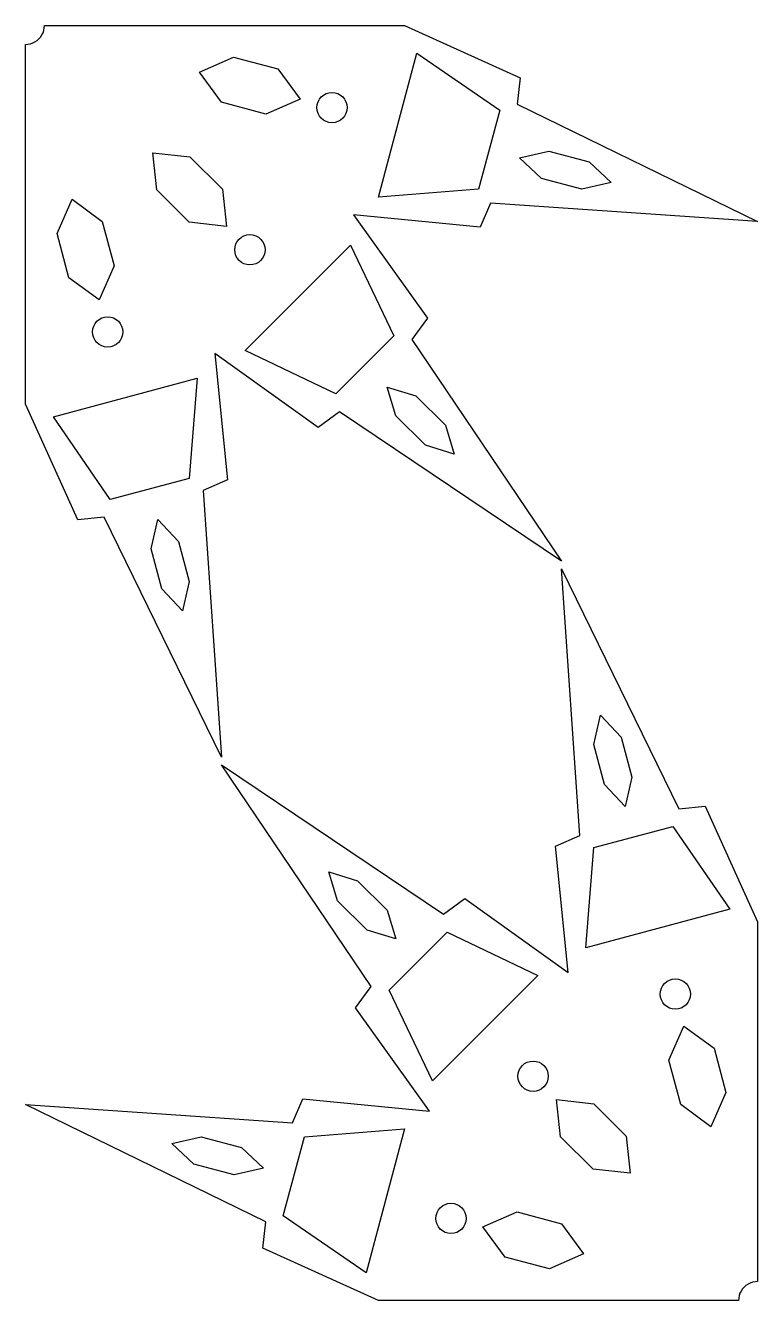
# Model space of a CAD drawing. Header units: metres. Extents: x 10 to 1169, y -2030 to -10.
import ezdxf

# ---------------------------------------------------------------- set-up
doc = ezdxf.new("R2010")
doc.units = ezdxf.units.M

msp = doc.modelspace()

# ---------------------------------------------------------------- linework, layer by layer
at = {"layer": 'CONTOUR'}
for points in [[(610, -10), (793.29, -93.07), (788.58, -134.6), (1169.11, -320.58), (746.57, -291.38), (729.88, -329.71), (529.62, -310), (646.81, -473.58), (621.97, -507.2), (858.53, -858.53), (507.2, -621.97), (473.58, -646.81), (310, -529.62), (329.71, -729.88), (291.38, -746.57), (320.58, -1169.11), (134.6, -788.58), (93.07, -793.29), (10, -610), (10, -40), (13.92, -39.74), (17.76, -38.98), (21.48, -37.72), (25, -35.98), (28.26, -33.8), (31.21, -31.21), (33.8, -28.26), (35.98, -25), (37.72, -21.48), (38.98, -17.76), (39.74, -13.92), (40, -10)], [(569.11, -2029.64), (385.82, -1946.57), (390.53, -1905.04), (10, -1719.06), (432.54, -1748.26), (449.23, -1709.93), (649.5, -1729.64), (532.3, -1566.06), (557.14, -1532.44), (320.58, -1181.11), (671.91, -1417.67), (705.53, -1392.82), (869.11, -1510.02), (849.4, -1309.76), (887.73, -1293.07), (858.53, -870.53), (1044.51, -1251.06), (1086.04, -1246.35), (1169.11, -1429.64), (1169.11, -1999.64), (1165.2, -1999.9), (1161.35, -2000.66), (1157.63, -2001.92), (1154.11, -2003.66), (1150.85, -2005.84), (1147.9, -2008.43), (1145.31, -2011.38), (1143.13, -2014.64), (1141.39, -2018.16), (1140.13, -2021.87), (1139.37, -2025.72), (1139.11, -2029.64)]]:
    msp.add_lwpolyline(points, close=True, dxfattribs=at)
at = {"layer": 'HOLES'}
for points in [[(285.29, -83.76), (339.49, -60), (409.61, -78.79), (444.67, -126.47), (390.47, -150.23), (320.34, -131.44)], [(629.71, -54.07), (760.88, -144.1), (727.33, -269.3), (568.72, -281.69)], [(211.53, -211.53), (270.34, -218.04), (321.68, -269.38), (328.2, -328.2), (269.38, -321.68), (218.04, -270.34)], [(792.4, -219.64), (838.78, -208.83), (902.53, -225.91), (937.29, -258.47), (890.91, -269.28), (827.16, -252.2)], [(83.76, -285.29), (131.44, -320.34), (150.23, -390.47), (126.47, -444.67), (78.79, -409.61), (60, -339.49)], [(524.65, -358.02), (593.23, -501.58), (501.58, -593.23), (358.02, -524.65)], [(281.69, -568.72), (269.3, -727.33), (144.1, -760.88), (54.07, -629.71)], [(582.76, -582.76), (628.33, -596.58), (675, -643.25), (688.82, -688.82), (643.25, -675), (596.58, -628.33)], [(219.64, -792.4), (252.2, -827.16), (269.28, -890.91), (258.47, -937.29), (225.91, -902.53), (208.83, -838.78)], [(959.47, -1247.24), (926.91, -1212.48), (909.83, -1148.73), (920.64, -1102.35), (953.2, -1137.11), (970.28, -1200.86)], [(897.42, -1470.92), (909.81, -1312.31), (1035.01, -1278.76), (1125.05, -1409.93)], [(596.35, -1456.88), (550.78, -1443.06), (504.11, -1396.39), (490.29, -1350.82), (535.86, -1364.64), (582.53, -1411.31)], [(654.46, -1681.62), (585.89, -1538.06), (677.53, -1446.41), (821.09, -1514.99)], [(1095.35, -1754.35), (1047.67, -1719.3), (1028.88, -1649.17), (1052.64, -1594.97), (1100.32, -1630.03), (1119.11, -1700.15)], [(967.59, -1828.11), (908.77, -1821.59), (857.43, -1770.26), (850.91, -1711.44), (909.73, -1717.96), (961.07, -1769.3)], [(386.71, -1820), (340.33, -1830.81), (276.58, -1813.73), (241.82, -1781.17), (288.2, -1770.36), (351.95, -1787.44)], [(549.4, -1985.57), (418.23, -1895.53), (451.78, -1770.34), (610.39, -1757.95)], [(893.82, -1955.88), (839.62, -1979.64), (769.5, -1960.85), (734.44, -1913.17), (788.64, -1889.41), (858.77, -1908.2)]]:
    msp.add_lwpolyline(points, close=True, dxfattribs=at)
for centre in [(495.38, -140.06), (365.32, -365.32), (140.06, -495.38), (1039.05, -1544.26), (813.79, -1674.32), (683.73, -1899.58)]:
    msp.add_circle(centre, 24, dxfattribs=at)

doc.saveas('drawing.dxf')
